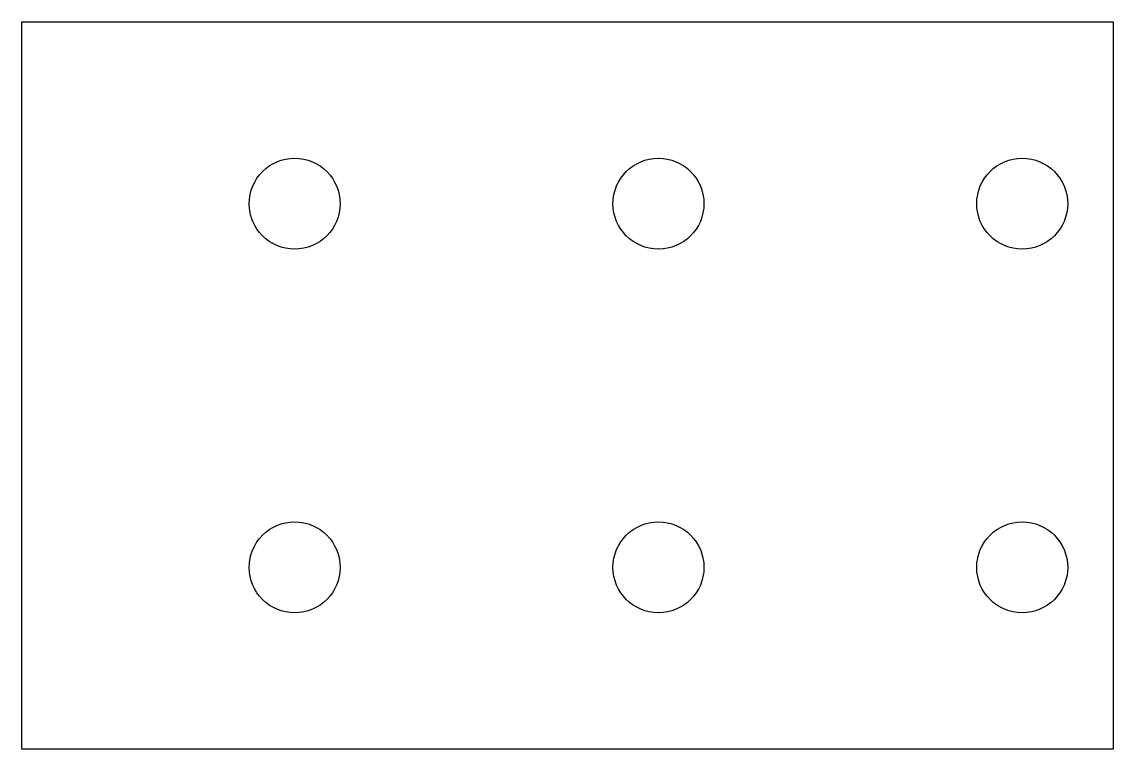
# Model space of a CAD drawing. Header units: inches. Extents: x -10.61 to -7.61, y 20.66 to 22.66.
import ezdxf

# ---------------------------------------------------------------- set-up
doc = ezdxf.new("R2010")
doc.units = ezdxf.units.IN
doc.header["$MEASUREMENT"] = 0
doc.layers.add('Dems', color=7, linetype='Continuous')

msp = doc.modelspace()

# ---------------------------------------------------------------- linework, layer by layer
at = {"layer": 'Dems', "color": 6}
msp.add_lwpolyline([(-10.6145, 22.6615), (-7.6145, 22.6615), (-7.6145, 20.6615), (-10.6145, 20.6615)], close=True, dxfattribs=at)
for centre in [(-9.8645, 22.1615), (-8.8645, 22.1615), (-7.8645, 22.1615), (-9.8645, 21.1615), (-8.8645, 21.1615), (-7.8645, 21.1615)]:
    msp.add_circle(centre, 0.125, dxfattribs=at)

doc.saveas('drawing.dxf')
